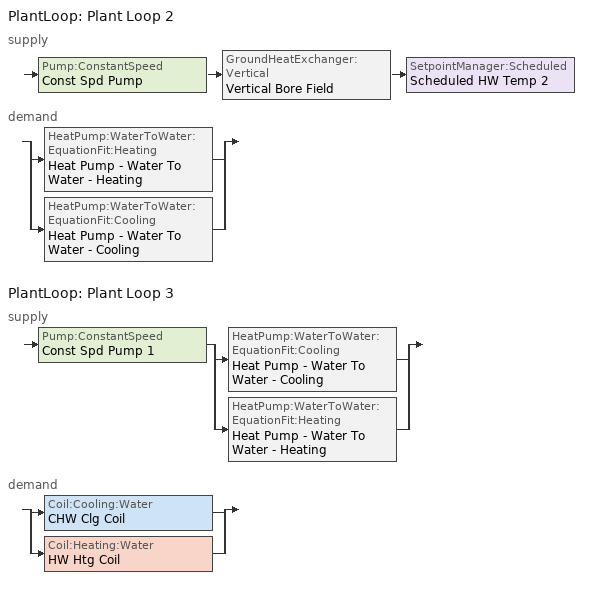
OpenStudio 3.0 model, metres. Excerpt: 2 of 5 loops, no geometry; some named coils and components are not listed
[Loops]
PlantLoop 'Plant Loop 2'
 supply: Pump:ConstantSpeed 'Const Spd Pump' > GroundHeatExchanger:Vertical 'Vertical Bore Field' > SetpointManager:Scheduled 'Scheduled HW Temp 2'
 demand: split
  | HeatPump:WaterToWater:EquationFit:Heating 'Heat Pump - Water To Water - Heating'
  | HeatPump:WaterToWater:EquationFit:Cooling 'Heat Pump - Water To Water - Cooling'
PlantLoop 'Plant Loop 3'
 supply: Pump:ConstantSpeed 'Const Spd Pump 1' > split
  | HeatPump:WaterToWater:EquationFit:Cooling 'Heat Pump - Water To Water - Cooling'
  | HeatPump:WaterToWater:EquationFit:Heating 'Heat Pump - Water To Water - Heating'
 demand: split
  | Coil:Cooling:Water 'CHW Clg Coil'
  | Coil:Heating:Water 'HW Htg Coil'
[PlantLoop] Glycol Concentration=0; Plant Loop Volume {m3}=Autocalculate; Load Distribution Scheme=Optimal
Name | Fluid Type
Plant Loop 2 | Water
Plant Loop 3
[Sizing:Plant] Loop Type=Heating; Design Loop Exit Temperature {C}=82; Loop Design Temperature Difference {deltaC}=11; Sizing Option=NonCoincident; Zone Timesteps in Averaging Window=1; Coincident Sizing Factor Mode=None
Plant Loop 2; Plant Loop 3
[SetpointManager:Scheduled]
Scheduled HW Temp 2: Control Variable=Temperature; Schedule=Hot Water Temperature 3
[Pump:ConstantSpeed] Rated Flow Rate {m3/s}=autosize; Rated Pump Head {Pa}=179352; Rated Power Consumption {W}=autosize; Motor Efficiency=0.9; Fraction of Motor Inefficiencies to Fluid Stream=0; Pump Control Type=Intermittent; Design Power Sizing Method=PowerPerFlowPerPressure; Design Electric Power per Unit Flow Rate {W/(m3/s)}=348701.1; Design Shaft Power per Unit Flow Rate per Unit Head {W-s/m3-Pa}=1.28205
Const Spd Pump; Const Spd Pump 1
[HeatPump:WaterToWater:EquationFit:Heating]
Heat Pump - Water To Water - Heating: Reference Load Side Flow Rate {m3/s}=0.00189; Reference Source Side Flow Rate {m3/s}=0.00189; Reference Heating Capacity {W}=39040.92; Reference Heating Power Consumption {W}=5130; Heating Capacity Coefficient 1=-3.33491; Heating Capacity Coefficient 2=-0.514519; Heating Capacity Coefficient 3=4.51593; Heating Capacity Coefficient 4=0.0179711; Heating Capacity Coefficient 5=0.155798; Heating Compressor Power Coefficient 1=-8.93122; Heating Compressor Power Coefficient 2=8.57036; Heating Compressor Power Coefficient 3=1.29661; Heating Compressor Power Coefficient 4=-0.216292; Heating Compressor Power Coefficient 5=0.0338624; Reference Coefficient of Performance {W/W}=7.5; Sizing Factor=1; Companion Cooling Heat Pump=Heat Pump - Water To Water - Cooling
[HeatPump:WaterToWater:EquationFit:Cooling]
Heat Pump - Water To Water - Cooling: Reference Load Side Flow Rate {m3/s}=0.00189; Reference Source Side Flow Rate {m3/s}=0.00189; Reference Cooling Capacity {W}=39890.91; Reference Cooling Power Consumption {W}=4790; Cooling Capacity Coefficient 1=-1.52031; Cooling Capacity Coefficient 2=3.46626; Cooling Capacity Coefficient 3=-1.32268; Cooling Capacity Coefficient 4=0.0939568; Cooling Capacity Coefficient 5=0.0389755; Cooling Compressor Power Coefficient 1=-8.59564; Cooling Compressor Power Coefficient 2=0.962651; Cooling Compressor Power Coefficient 3=8.69489; Cooling Compressor Power Coefficient 4=0.0250167; Cooling Compressor Power Coefficient 5=-0.201327; Reference Coefficient of Performance {W/W}=8; Sizing Factor=1; Companion Heating Heat Pump=Heat Pump - Water To Water - Heating
[Schedule:Ruleset]
Hot Water Temperature 3: Default Day Schedule=Hot Water Temperature Default 3; Summer Design Day Schedule=Hot Water Temperature Summer Design Day 3; Winter Design Day Schedule=Hot Water Temperature Winter Design Day 3
[Schedule:Day]
Hot Water Temperature Default 3; Hot Water Temperature Summer Design Day 3; Hot Water Temperature Winter Design Day 3: 24, 0, 67
